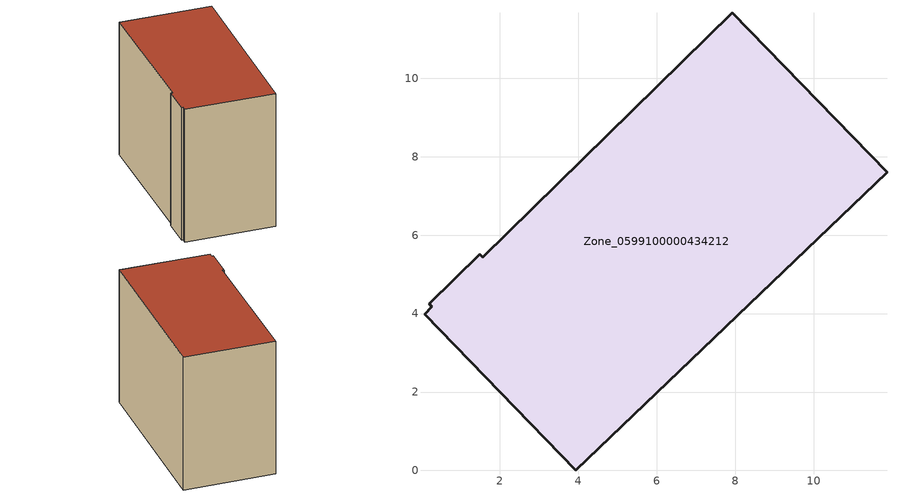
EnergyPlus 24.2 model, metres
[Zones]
Zone_0599100000434212
 floor ground (C_G): 0.27,4.17 0.19,4.26 1.49,5.51 1.56,5.43 7.93,11.67 11.87,7.61 3.93,0 0.08,3.99 z0
 wall outside (C_F): 0.08,3.99 3.93,0 11.87,7.61 7.93,11.67 1.56,5.43 1.49,5.51 0.19,4.26 0.27,4.17 0.08,3.99 z0:8.74
 roof outside (C_R): 0.27,4.17 0.08,3.99 3.93,0 11.87,7.61 7.93,11.67 1.56,5.43 1.49,5.51 0.19,4.26 z8.74
[BUILDING]
Pand.0599100000434212: North Axis=0; Terrain=City; Loads Convergence Tolerance Value=0.04; Temperature Convergence Tolerance Value=0.4; Solar Distribution=FullExterior; Maximum Number of Warmup Days=25; Minimum Number of Warmup Days=1
[Site:Location]
Rotterdam.The.Hague.AP_ZH_NLD Design_Conditions: Latitude=51.96; Longitude=4.45; Time Zone=1; Elevation=-4.5
[SITE:GROUNDTEMPERATURE:BUILDINGSURFACE]
18, 18, 18, 18, 18, 18, 18, 18, 18, 18, 18, 18
[MATERIAL] Thermal Absorptance=0.9; Solar Absorptance=0.7; Visible Absorptance=0.7
Name | Roughness | Thickness | Conductivity | Density | Specific Heat
G.TC.2006-2014 | MediumSmooth | 0.15 | 0.06 | 540 | 1210
F.TC.2006-2014 | Rough | 0.3 | 0.12 | 1920 | 840
R.TC.2006-2014 | MediumRough | 0.2 | 0.08 | 1500 | 1000
[CONSTRUCTION]
C_G: G.TC.2006-2014
C_F: F.TC.2006-2014
C_R: R.TC.2006-2014
[ZONE]
Zone_0599100000434212: Type=1; Multiplier=1; Ceiling Height=Autocalculate; Volume=Autocalculate; Floor Area=autocalculate; Part of Total Floor Area=Yes
[ZONEINFILTRATION:DESIGNFLOWRATE]
Infil_Zone_0599100000434212: Zone or ZoneList or Space or SpaceList=Zone_0599100000434212; Schedule=AlwaysOn; Design Flow Rate Calculation Method=Flow/Area; Flow Rate per Floor Area=0.0015; Constant Term Coefficient=1; Temperature Term Coefficient=0; Velocity Term Coefficient=0; Velocity Squared Term Coefficient=0
[HVACTEMPLATE:ZONE:IDEALLOADSAIRSYSTEM]
Zone_0599100000434212: Maximum Heating Supply Air Temperature=50; Minimum Cooling Supply Air Temperature=13; Maximum Heating Supply Air Humidity Ratio=0.0156; Minimum Cooling Supply Air Humidity Ratio=0.0077; Heating Limit=NoLimit; Cooling Limit=NoLimit; Dehumidification Control Type=ConstantSensibleHeatRatio; Cooling Sensible Heat Ratio=0.7; Dehumidification Setpoint=60; Humidification Control Type=None; Humidification Setpoint=30; Outdoor Air Method=None; Outdoor Air Flow Rate per Person=0.00944; Outdoor Air Flow Rate per Zone Floor Area=0; Outdoor Air Flow Rate per Zone=0; Demand Controlled Ventilation Type=None; Outdoor Air Economizer Type=NoEconomizer; Heat Recovery Type=None; Sensible Heat Recovery Effectiveness=0.7; Latent Heat Recovery Effectiveness=0.65
[ZONECONTROL:THERMOSTAT]
ThermostatControl_Zone_0599100000434212: Zone or ZoneList=Zone_0599100000434212; Control Type Schedule=DualSetpointControlType; Control 1=Thermostat_Zone_0599100000434212; Temperature Difference Between Cutout And Setpoint=0
[THERMOSTATSETPOINT:DUALSETPOINT]
Thermostat_Zone_0599100000434212: Heating Setpoint Temperature Schedule=HeatingSetpoint_Zone_0599100000434212; Cooling Setpoint Temperature Schedule=CoolingSetpoint_Zone_0599100000434212
[SCHEDULE:COMPACT]
HeatingSetpoint_Zone_0599100000434212: Through: 12/31, For: AllDays, Until: 24:00, 21
CoolingSetpoint_Zone_0599100000434212: Through: 12/31, For: AllDays, Until: 24:00, 24
DualSetpointControlType: Through: 12/31, For: AllDays, Until: 24:00, 4
AlwaysOn: Through: 12/31, For: AllDays, Until: 24:00, 1
